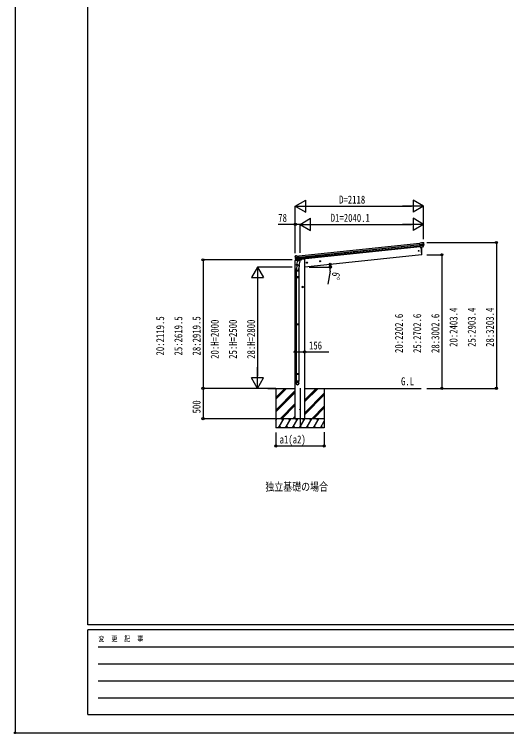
# Model space of a CAD drawing. Units: millimetres, scale not verified. Extents: x -16832 to 16820, y -11892 to 11880.
# Drawn here: x -16832 to -8711, y -11892 to -37 of the extents above; entities that cross this region are included whole.
import ezdxf
from ezdxf.enums import TextEntityAlignment as Align

# ---------------------------------------------------------------- set-up
doc = ezdxf.new("R2010")
doc.units = ezdxf.units.MM
doc.header["$LTSCALE"] = 50
doc.header["$PDMODE"] = 32
doc.header["$PDSIZE"] = 25
for name, color, linetype in [('0-2_USER1', 3, 'Continuous'), ('0-3_YKK_11', 7, 'Continuous'), ('0-4_YKK_12', 2, 'Continuous'), ('0-5_YKK_13', 4, 'Continuous'), ('0-6_YKK_A1', 4, 'Continuous'), ('0-7_YKK_D', 6, 'Continuous'), ('0-8_YKK_ZWAK', 7, 'Continuous')]:
    doc.layers.add(name, color=color, linetype=linetype)
doc.styles.add('ＭＳ ゴシック', font='')
doc.styles.get('ＭＳ ゴシック').set_extended_font_data('MS Gothic')

msp = doc.modelspace()

# ---------------------------------------------------------------- linework, layer by layer
at = {"layer": '0-3_YKK_11'}
msp.add_point((-16820, -11880), dxfattribs=at)
at = {"layer": '0-4_YKK_12'}
msp.add_line((-12119.92, -6198.5), (-12119.92, -6853.5), dxfattribs=at)
at = {"layer": '0-5_YKK_13'}
for p, q in [((-10115.36, -3804.42), (-10141.89, -3807.21)), ((-10135.1, -3871.76), (-10141.89, -3807.21)), ((-10139.73, -3827.74), (-10079.99, -3821.46)), ((-10079.51, -3827.33), (-10139.11, -3833.59)), ((-10080.35, -3844.08), (-10137.38, -3850.08)), ((-10081.74, -3848.74), (-10136.91, -3854.54)), ((-10091.75, -3866.98), (-10135.13, -3871.54)), ((-10135.1, -3871.76), (-10125.16, -3870.72)), ((-10128.22, -3871.04), (-10114.83, -3998.43)), ((-10125.16, -3870.72), (-10124.88, -3870.78)), ((-10124.88, -3870.78), (-10099.55, -3868.12)), ((-10099.55, -3868.12), (-10099.3, -3868)), ((-10099.3, -3868), (-10091.61, -3867.19)), ((-10090.3, -3865.32), (-10080.85, -3847.02)), ((-10089.24, -3865.75), (-10079.12, -3847.49)), ((-10089.05, -3795.62), (-10089.05, -3795.62)), ((-10085.38, -3796.71), (-10085.38, -3796.71)), ((-10085.38, -3796.71), (-10081.06, -3800.21)), ((-10081.06, -3800.21), (-10080.2, -3800.9)), ((-10078.81, -3804.6), (-10079.12, -3802.75)), ((-12200.21, -4027.57), (-12200.29, -4025.7)), ((-12198.92, -4022.8), (-12199.62, -4023.66)), ((-12195.42, -4018.48), (-12198.92, -4022.8)), ((-12195.42, -4018.48), (-12195.42, -4018.48)), ((-12192.07, -4016.66), (-12192.06, -4016.66)), ((-12164.49, -4019.79), (-12137.97, -4017.01)), ((-12131.19, -4081.56), (-12137.97, -4017.01)), ((-10114.83, -3998.43), (-10112.78, -3998.14)), ((-12199.92, -4086.16), (-12200.82, -4092.99)), ((-12200.82, -4092.99), (-12167.09, -4089.45)), ((-12180.41, -4081.8), (-12197.26, -4083.57)), ((-12135.81, -4037.54), (-12195.55, -4043.81)), ((-12194.8, -4049.65), (-12135.2, -4043.39)), ((-12177.29, -4085.21), (-12190.99, -4069.46)), ((-12190.5, -4065.87), (-12133.47, -4059.87)), ((-12176.35, -4084.57), (-12189.4, -4068.64)), ((-12188.17, -4070.14), (-12133, -4064.34)), ((-12163.85, -4094.5), (-12177.21, -4160.15)), ((-12166.99, -4085.32), (-12174.68, -4086.13)), ((-12174.59, -4085.89), (-12131.21, -4081.33)), ((-12173.84, -4086.13), (-12172.27, -4085.97)), ((-12172.27, -4085.97), (-12134.73, -4082.02)), ((-12170.48, -4086.43), (-12170.63, -4087.16)), ((-12170.02, -4088.29), (-12145.26, -4098.04)), ((-12166.72, -4085.39), (-12166.99, -4085.32)), ((-12141.39, -4082.72), (-12166.72, -4085.39)), ((-12118.97, -4103.63), (-12163.85, -4094.5)), ((-12161.68, -4091.58), (-12162.34, -4094.81)), ((-12140.87, -4083.05), (-12143.79, -4097.4)), ((-12141.13, -4082.6), (-12141.39, -4082.72)), ((-12131.19, -4081.56), (-12141.13, -4082.6)), ((-12134.73, -4082.02), (-12133.17, -4081.86)), ((-12132.33, -4169.28), (-12118.97, -4103.63)), ((-12131.35, -4079.98), (-12130.43, -4080.16)), ((-12130.43, -4080.16), (-12119.23, -4097.09)), ((-12127.07, -4085.24), (-12097.8, -4082.16)), ((-12119.23, -4097.09), (-12120.49, -4103.32)), ((-12092.94, -4074.61), (-12093.37, -4077.84)), ((-12182.51, -4268.32), (-12182.51, -4233.97)), ((-12174.8, -4175.44), (-12180.36, -4231.16)), ((-12179.69, -4172.4), (-12177.2, -4160.15)), ((-12179.48, -4173.8), (-12179.48, -4173.8)), ((-12178.14, -4174.76), (-12137.18, -4183.09)), ((-12132.33, -4169.28), (-12177.21, -4160.15)), ((-12131.9, -4167.14), (-12138.55, -4234.89)), ((-12136.51, -4233.67), (-12136.51, -4268.32)), ((-12132.34, -4169.28), (-12134.88, -4181.75)), ((-12136.51, -4268.32), (-12182.51, -4268.32)), ((-12182.51, -4367.07), (-12181.51, -4365.07)), ((-12136.51, -4367.07), (-12182.51, -4367.07)), ((-12136.51, -4375.07), (-12182.51, -4375.07)), ((-12137.51, -4365.07), (-12181.51, -4365.07)), ((-12137.51, -4377.07), (-12181.51, -4377.07)), ((-12180.51, -4268.32), (-12180.51, -4365.07)), ((-12180.51, -4377.07), (-12180.51, -5140.95)), ((-12138.51, -4268.32), (-12138.51, -4365.07)), ((-12138.51, -4377.07), (-12138.51, -5140.95)), ((-12136.51, -4367.07), (-12137.51, -4365.07)), ((-12136.51, -4375.07), (-12137.51, -4377.07)), ((-12136.51, -4367.07), (-12136.51, -4375.07)), ((-12182.51, -5142.95), (-12181.51, -5140.95)), ((-12136.51, -5142.95), (-12182.51, -5142.95)), ((-12136.51, -5150.95), (-12182.51, -5150.95)), ((-12137.51, -5140.95), (-12181.51, -5140.95)), ((-12137.51, -5152.95), (-12181.51, -5152.95)), ((-12180.51, -5152.95), (-12180.51, -5961.44)), ((-12138.51, -5152.95), (-12138.51, -5961.44)), ((-12136.51, -5142.95), (-12137.51, -5140.95)), ((-12136.51, -5150.95), (-12137.51, -5152.95)), ((-12136.51, -5142.95), (-12136.51, -5150.95)), ((-12182.51, -5963.44), (-12181.51, -5961.44)), ((-12136.51, -5963.44), (-12182.51, -5963.44)), ((-12136.51, -5971.44), (-12182.51, -5971.44)), ((-12137.51, -5961.44), (-12181.51, -5961.44)), ((-12137.51, -5973.44), (-12181.51, -5973.44)), ((-12180.51, -5973.44), (-12180.51, -6083.44)), ((-12138.51, -5973.44), (-12138.51, -6083.44)), ((-12136.51, -5963.44), (-12137.51, -5961.44)), ((-12136.51, -5971.44), (-12137.51, -5973.44)), ((-12136.51, -5963.44), (-12136.51, -5971.44)), ((-12182.51, -6117.58), (-12182.51, -6083.44)), ((-12136.51, -6083.44), (-12182.51, -6083.44)), ((-12136.51, -6117.58), (-12136.51, -6083.44))]:
    msp.add_line(p, q, dxfattribs=at)
for points in [[(-10115.36, -3804.42), (-10103.77, -3797.45), (-10103.76, -3797.45)], [(-10102.54, -3797.04), (-10102.53, -3797.04), (-10089.05, -3795.62)], [(-12178.58, -4015.24), (-12178.58, -4015.24), (-12192.06, -4016.66)], [(-12164.49, -4019.79), (-12177.29, -4015.39), (-12177.29, -4015.39)], [(-12182.51, -4367.07), (-12182.51, -4375.07), (-12181.51, -4377.07)], [(-12182.51, -5142.95), (-12182.51, -5150.95), (-12181.51, -5152.95)], [(-12182.51, -5963.44), (-12182.51, -5971.44), (-12181.51, -5973.44)]]:
    msp.add_lwpolyline(points, dxfattribs=at)
for centre, radius in [((-10161.62, -3935.88), 6.5), ((-12119.92, -6551), 4.5)]:
    msp.add_circle(centre, radius, dxfattribs=at)
for centre, radius, start, end in [((-11009.43, -3958.22), 900, 357.63919, 5.64986), ((-10102.22, -3800.02), 3, 96.02369, 120.97631), ((-10091.86, -3864.3), 2.99, 285.2717, 331.00739), ((-10088.53, -3800.6), 5, 51.04426, 95.95574), ((-10272.37, -3826.25), 192.44, 1.4271, 6.57578), ((-10083.51, -3845.64), 3, 332.69111, 354.20009), ((-10279.71, -3825.72), 200.2, 354.20009, 359.53883), ((-10034.72, -3819.35), 45.32, 182.67122, 185.64518), ((-10079.32, -3828.67), 1.35, 95.1605, 97.91927), ((-10076.72, -3827.11), 2.74, 179.02151, 184.43412), ((-10081.75, -3846.04), 3, 331, 354.13916), ((-10279.71, -3825.72), 202, 354.13916, 6), ((-11999.32, -4006.45), 202, 186, 197.86084), ((-12006.38, -4008.5), 192.44, 185.42422, 190.5729), ((-12191.54, -4021.63), 5, 96.04426, 140.95574), ((-12178.27, -4018.22), 3, 71.02369, 95.97631), ((-10113.2, -3995.17), 3, 278, 357.63919), ((-12196.94, -4086.55), 3, 96, 172.5), ((-12240.27, -4051.16), 45.32, 6.35482, 9.32878), ((-12197.58, -4050.02), 2.74, 7.56588, 12.97849), ((-12194.71, -4051), 1.35, 94.08073, 96.8395), ((-11999.32, -4006.45), 200.2, 192.46117, 197.79991), ((-12188.72, -4067.49), 3, 197.86084, 221), ((-12187.08, -4066.74), 3, 197.79991, 219.30889), ((-12175.03, -4083.25), 2.99, 220.99261, 266.7283), ((-12173.89, -4085.64), 0.5, 240.73754, 276), ((-12170.97, -4086.33), 0.5, 348.5, 96), ((-12169.65, -4087.36), 1, 168.5, 248.5), ((-12144.79, -4097.13), 1.03, 242.53897, 344.46569), ((-12140.29, -4083.21), 0.604, 93.09842, 164.70595), ((-12133.22, -4081.36), 0.5, 276, 311.26246), ((-12098.33, -4077.19), 5, 276, 352.5), ((-12152.51, -4233.97), 30, 177.45142, 180), ((-12177.79, -4172.82), 1.95, 167.54017, 209.97766), ((-12177.74, -4172.8), 2, 209.90962, 258.5), ((-12136.78, -4181.13), 2, 258.5, 341.96843)]:
    msp.add_arc(centre, radius, start, end, dxfattribs=at)
for centre, major_axis, ratio, start_param, end_param in [((-10092.06, -3864), (-0.11, 3), 0.642905, 3.24593831, 4.20392797), ((-10091.93, -3864.2), (1.66, -2.51), 0.997631, 5.80419048, 5.89294842), ((-10092, -3864.09), (3.53, -2.11), 0.650902, 5.25614477, 5.32895537), ((-10089.63, -3863.74), (1.08, 3.13), 0.040856, 2.11350352, 2.14162489), ((-10081.07, -3804.21), (-0.87, 5.91), 0.020485, 0.67143203, 1.56913061), ((-10086.47, -3799.69), (5.88, -1.31), 0.24881, 0.46058498, 0.46410383), ((-10082.09, -3803.24), (-2.34, 1.9), 0.995767, 3.98597162, 4.71238898), ((-10277.4, -3847.66), (-20.92, 199.05), 0.994373, 4.71137894, 4.7277536), ((-12197.29, -4025.55), (1.9, 2.34), 0.995767, 1.57079633, 2.29721369), ((-12193.74, -4021.17), (-5.48, -2.51), 0.24881, 5.81908147, 5.82260033), ((-12198.08, -4026.71), (-0.38, 5.97), 0.020485, 4.7140547, 5.61175327), ((-11997.01, -4028.4), (-20.92, 199.05), 0.994373, 1.55543171, 1.57180637), ((-12177.33, -4083.17), (-1.71, 2.84), 0.040856, 4.14156042, 4.16968179), ((-12174.9, -4082.91), (-0.51, 2.96), 0.642905, 2.07925734, 3.03724699), ((-12174.94, -4083.02), (-3.02, -2.79), 0.650902, 0.95422993, 1.02704053), ((-12174.99, -4083.14), (-1.1, -2.8), 0.997631, 0.39023689, 0.47899483), ((-12159.51, -4233.67), (23, 0), 0.996195, 2.62193603, 6.60747969), ((-12159.51, -4233.67), (21, 0), 0.996195, 3.02154981, 6.2247991), ((-12159.51, -6115.84), (-23, 0), 0.996195, 3.14159265, 6.28318531), ((-12159.51, -6117.58), (-23, 0), 0.996195, 3.14159265, 6.28318531), ((-12159.51, -6117.58), (0, -23.43), 0.981806, 4.71238898, 7.85398163)]:
    msp.add_ellipse(centre, major_axis=major_axis, ratio=ratio, start_param=start_param, end_param=end_param, dxfattribs=at)
msp.add_ellipse((-12159.51, -6117.58), major_axis=(21, 0), ratio=0.996195, dxfattribs=at)
at = {"layer": '0-6_YKK_A1'}
for p, q in [((-12137.76, -4019), (-10141.68, -3809.2)), ((-12135.78, -4037.89), (-10139.69, -3828.09)), ((-12135.35, -4042.07), (-10139.25, -3832.27)), ((-12133.25, -4061.93), (-10137.16, -3852.13)), ((-10135.41, -3868.87), (-12131.49, -4078.67)), ((-10128.22, -3871.04), (-10114.83, -3998.43)), ((-10114.83, -3998.43), (-12042.17, -4201)), ((-12197.67, -6700.94), (-12197.67, -4092.66)), ((-11996.01, -4128.78), (-12015.9, -4130.87)), ((-12006.74, -4122.36), (-12012.81, -4126.77)), ((-12012.81, -4126.77), (-12012.03, -4134.24)), ((-12012.03, -4134.24), (-12005.17, -4137.29)), ((-12004.91, -4139.77), (-12007, -4119.88)), ((-11999.88, -4125.41), (-12006.74, -4122.36)), ((-11777.22, -4105.78), (-11797.11, -4107.87)), ((-11787.94, -4099.36), (-11794.02, -4103.78)), ((-11794.02, -4103.78), (-11793.23, -4111.24)), ((-11793.23, -4111.24), (-11786.38, -4114.29)), ((-11786.12, -4116.77), (-11788.21, -4096.88)), ((-11781.09, -4102.42), (-11787.94, -4099.36)), ((-12066.17, -4530.55), (-12086.17, -4530.55)), ((-12076.17, -4523.05), (-12082.67, -4526.8)), ((-12082.67, -4526.8), (-12082.67, -4534.3)), ((-12082.67, -4534.3), (-12076.17, -4538.06)), ((-12076.17, -4540.55), (-12076.17, -4520.55)), ((-12069.67, -4526.8), (-12076.17, -4523.05)), ((-12648.81, -6201), (-12197.67, -6201)), ((-12519.92, -6201), (-12519.92, -6851)), ((-12519.92, -6377.57), (-12343.35, -6201)), ((-12519.92, -6363.43), (-12357.49, -6201)), ((-12519.92, -6349.29), (-12371.63, -6201)), ((-12519.92, -6561.42), (-12197.67, -6239.17)), ((-12519.92, -6575.56), (-12197.67, -6253.31)), ((-12519.92, -6589.7), (-12197.67, -6267.45)), ((-12042.17, -6201), (-10123.23, -6201)), ((-12042.17, -6420.32), (-11822.85, -6201)), ((-12042.17, -6406.18), (-11836.99, -6201)), ((-12042.17, -6392.04), (-11851.13, -6201)), ((-12042.17, -6604.17), (-11719.92, -6281.92)), ((-11719.92, -6201), (-11719.92, -6851)), ((-12042.17, -6618.31), (-11719.92, -6296.06)), ((-12042.17, -6632.45), (-11719.92, -6310.2)), ((-12447.31, -6700.94), (-12197.67, -6451.3)), ((-12433.17, -6700.94), (-12197.67, -6465.44)), ((-12419.03, -6700.94), (-12197.67, -6479.59)), ((-11926.81, -6700.94), (-11719.92, -6494.05)), ((-11912.67, -6700.94), (-11719.92, -6508.19)), ((-11898.53, -6700.94), (-11719.92, -6522.34)), ((-12519.92, -6729.94), (-12503.21, -6701)), ((-11719.92, -6701), (-12519.92, -6701)), ((-12474.35, -6851), (-12387.74, -6701)), ((-12402.74, -6726.98), (-12417.74, -6701)), ((-12358.87, -6851), (-12272.27, -6701)), ((-12287.27, -6726.98), (-12302.27, -6701)), ((-12243.4, -6851), (-12156.8, -6701)), ((-12235.18, -6700.94), (-12197.67, -6663.43)), ((-12221.04, -6700.94), (-12197.67, -6677.58)), ((-12206.89, -6700.94), (-12197.67, -6691.72)), ((-12171.8, -6726.98), (-12186.8, -6701)), ((-12127.93, -6851), (-12041.33, -6701)), ((-12056.33, -6726.98), (-12071.33, -6701)), ((-12012.46, -6851), (-11925.86, -6701)), ((-11940.86, -6726.98), (-11955.86, -6701)), ((-11897, -6851), (-11810.39, -6701)), ((-11825.39, -6726.98), (-11840.39, -6701)), ((-11781.53, -6851), (-11719.92, -6744.3)), ((-11719.92, -6709.67), (-11724.93, -6701)), ((-11719.92, -6851), (-12519.92, -6851)), ((-12459.35, -6825.02), (-12444.35, -6851)), ((-12343.88, -6825.02), (-12328.88, -6851)), ((-12228.41, -6825.02), (-12213.41, -6851)), ((-12112.93, -6825.02), (-12097.94, -6851)), ((-11997.47, -6825.02), (-11982.47, -6851)), ((-11882, -6825.02), (-11867, -6851)), ((-11766.53, -6825.02), (-11751.53, -6851))]:
    msp.add_line(p, q, dxfattribs=at)
for points in [[(-12042.17, -6700.94), (-12042.17, -4072), (-12062.17, -4072), (-12093.03, -4075.24)], [(-12005.17, -4137.29), (-11999.1, -4132.88), (-11999.88, -4125.41)], [(-11786.38, -4114.29), (-11780.3, -4109.88), (-11781.09, -4102.42)], [(-12076.17, -4538.06), (-12069.67, -4534.3), (-12069.67, -4526.8)]]:
    msp.add_lwpolyline(points, dxfattribs=at)
for centre, radius in [((-12005.96, -4129.82), 8.5), ((-12005.96, -4129.82), 7.7), ((-12005.96, -4129.82), 6.5), ((-11787.16, -4106.83), 8.5), ((-11787.16, -4106.83), 7.7), ((-11787.16, -4106.83), 6.5), ((-12076.17, -4530.55), 8.5), ((-12076.17, -4530.55), 7.7), ((-12076.17, -4530.55), 6.5)]:
    msp.add_circle(centre, radius, dxfattribs=at)
at = {"layer": '0-7_YKK_D'}
for p, q in [((-12198.17, -3197.6), (-12024.97, -3097.6)), ((-12198.17, -3965.02), (-12198.17, -3196.6)), ((-12198.17, -3197.6), (-12024.97, -3297.6)), ((-12198.17, -3197.6), (-11851.76, -3197.6)), ((-12024.97, -3297.6), (-12024.97, -3097.6)), ((-11998.17, -3197.6), (-10279.79, -3197.6)), ((-10079.79, -3197.6), (-10426.2, -3197.6)), ((-10079.79, -3197.6), (-10252.99, -3097.6)), ((-10252.99, -3097.6), (-10252.99, -3297.6)), ((-10079.79, -3197.6), (-10252.99, -3297.6)), ((-10079.79, -3742.28), (-10079.79, -3196.6)), ((-12119.92, -3497.6), (-11946.72, -3397.6)), ((-11946.72, -3597.6), (-11946.72, -3397.6)), ((-10079.79, -3497.6), (-10252.99, -3397.6)), ((-10252.99, -3397.6), (-10252.99, -3597.6)), ((-12197.67, -3975.02), (-12197.67, -3496.6)), ((-12119.92, -3966.85), (-12119.92, -3496.6)), ((-12119.92, -3965.85), (-12119.92, -3496.6)), ((-12119.92, -3497.6), (-11946.72, -3597.6)), ((-12119.92, -3497.6), (-11773.51, -3497.6)), ((-11919.92, -3497.6), (-10279.79, -3497.6)), ((-10079.79, -3497.6), (-10426.2, -3497.6)), ((-10079.79, -3497.6), (-10252.99, -3597.6)), ((-10079.79, -3742.28), (-10079.79, -3496.6)), ((-10028.95, -3797.6), (-8878.79, -3797.6)), ((-8879.79, -3797.6), (-8879.79, -6201)), ((-10028.95, -3998.43), (-9778.79, -3998.43)), ((-9779.79, -3998.43), (-9779.79, -6201)), ((-12248.17, -4081.51), (-13720.92, -4081.51)), ((-13719.92, -4081.51), (-13719.92, -6201)), ((-12819.92, -4201), (-12919.92, -4374.21)), ((-12248.17, -4201), (-12820.92, -4201)), ((-12819.92, -4201), (-12719.92, -4374.21)), ((-12819.92, -4201), (-12819.92, -4547.41)), ((-11967.81, -4201), (-11618.26, -4201)), ((-12919.92, -4374.21), (-12719.92, -4374.21)), ((-11624.72, -4268.78), (-11659.21, -4481.2)), ((-12819.92, -4401), (-12819.92, -6001)), ((-12819.92, -6201), (-12819.92, -5854.59)), ((-12819.92, -6201), (-12919.92, -6027.79)), ((-12719.92, -6027.79), (-12919.92, -6027.79)), ((-12819.92, -6201), (-12719.92, -6027.79)), ((-12649.81, -6201), (-13720.92, -6201)), ((-12520.92, -6201), (-13720.92, -6201)), ((-13719.92, -6201), (-13719.92, -6701)), ((-12649.81, -6201), (-12820.92, -6201)), ((-10028.95, -6201), (-9778.79, -6201)), ((-10027.95, -6201), (-8878.79, -6201)), ((-12520.92, -6701), (-13720.92, -6701)), ((-12519.92, -6930.4), (-12519.92, -7152)), ((-11719.92, -6925.38), (-11719.92, -7152)), ((-12519.92, -7151), (-11719.92, -7151))]:
    msp.add_line(p, q, dxfattribs=at)
for points in [[(-12119.92, -3497.6), (-12197.67, -3497.6), (-12480.87, -3497.6)], [(-12197.67, -5601), (-12042.17, -5601), (-11643.77, -5601)]]:
    msp.add_lwpolyline(points, dxfattribs=at)
for centre in [(-12197.67, -3497.6), (-8879.79, -3797.6), (-9779.79, -3998.43), (-13719.92, -4081.51), (-11621.57, -4156.79), (-11619.26, -4201), (-12197.67, -5601), (-12042.17, -5601), (-13719.92, -6201), (-13719.92, -6201), (-9779.79, -6201), (-8879.79, -6201), (-13719.92, -6701), (-12519.92, -7151), (-11719.92, -7151)]:
    msp.add_circle(centre, 17, dxfattribs=at)
for start, end in [(350.77751, 0), (0, 6)]:
    msp.add_arc((-12042.17, -4201), 422.91, start, end, dxfattribs=at)
at = {"layer": '0-8_YKK_ZWAK'}
for p, q in [((-15619.92, -10100), (-15619.92, 11100)), ((15580.08, -10100), (-15619.92, -10100)), ((-5219.92, -10180), (-15619.92, -10180)), ((-15619.92, -11580), (-15619.92, -10180)), ((-15449.92, -10460), (-5419.92, -10460)), ((-15449.92, -10740), (-5419.92, -10740)), ((-15449.92, -11020), (-5419.92, -11020)), ((-15449.92, -11300), (-5419.92, -11300)), ((-15619.92, -11580), (-5219.92, -11580))]:
    msp.add_line(p, q, dxfattribs=at)
msp.add_lwpolyline([(-16820, -11880), (16820, -11880), (16820, 11880), (-16820, 11880)], close=True, dxfattribs=at)

# ---------------------------------------------------------------- texts
at = {"layer": '0-2_USER1', "style": 'ＭＳ ゴシック', "width": 0.8}
for s, p in [('G.L', (-10452.99, -6190.34)), ('独立基礎の場合', (-12692, -7929))]:
    msp.add_text(s, height=132, dxfattribs=at).set_placement(p, align=Align.BOTTOM_LEFT)
at = {"layer": '0-7_YKK_D', "style": 'ＭＳ ゴシック', "width": 0.8}
for s, p in [('D=2118', (-11474.98, -3195.6)), ('78', (-12478.87, -3495.6)), ('D1=2040.1', (-11613.45, -3495.6)), ('156', (-11972.17, -5599)), ('a1(a2)', (-12455.92, -7149))]:
    msp.add_text(s, height=132, dxfattribs=at).set_placement(p, align=Align.BOTTOM_LEFT)
for s, rotation, p in [('6°', 260.778, (-11623.07, -4271.07)), ('20:2202.6', 90, (-10381.79, -5618.11)), ('25:2702.6', 90, (-10081.79, -5618.11)), ('28:3002.6', 90, (-9781.79, -5618.11)), ('20:2403.4', 90, (-9481.79, -5517.7)), ('25:2903.4', 90, (-9181.79, -5517.7)), ('28:3203.4', 90, (-8881.79, -5517.7)), ('20:2119.5', 90, (-14321.92, -5659.66)), ('25:2619.5', 90, (-14021.92, -5659.66)), ('28:2919.5', 90, (-13721.92, -5659.66)), ('20:H=2000', 90, (-13421.92, -5714.6)), ('25:H=2500', 90, (-13121.92, -5714.6)), ('28:H=2800', 90, (-12821.92, -5714.6)), ('500', 90, (-13721.92, -6614.2))]:
    msp.add_text(s, height=132, rotation=rotation, dxfattribs=at).set_placement(p, align=Align.BOTTOM_LEFT)
at = {"layer": '0-8_YKK_ZWAK', "style": 'ＭＳ ゴシック', "width": 0.8}
msp.add_text('変  更  記  事', height=87.98, dxfattribs=at).set_placement((-15445.24, -10400), align=Align.BOTTOM_LEFT)

doc.saveas('drawing.dxf')
